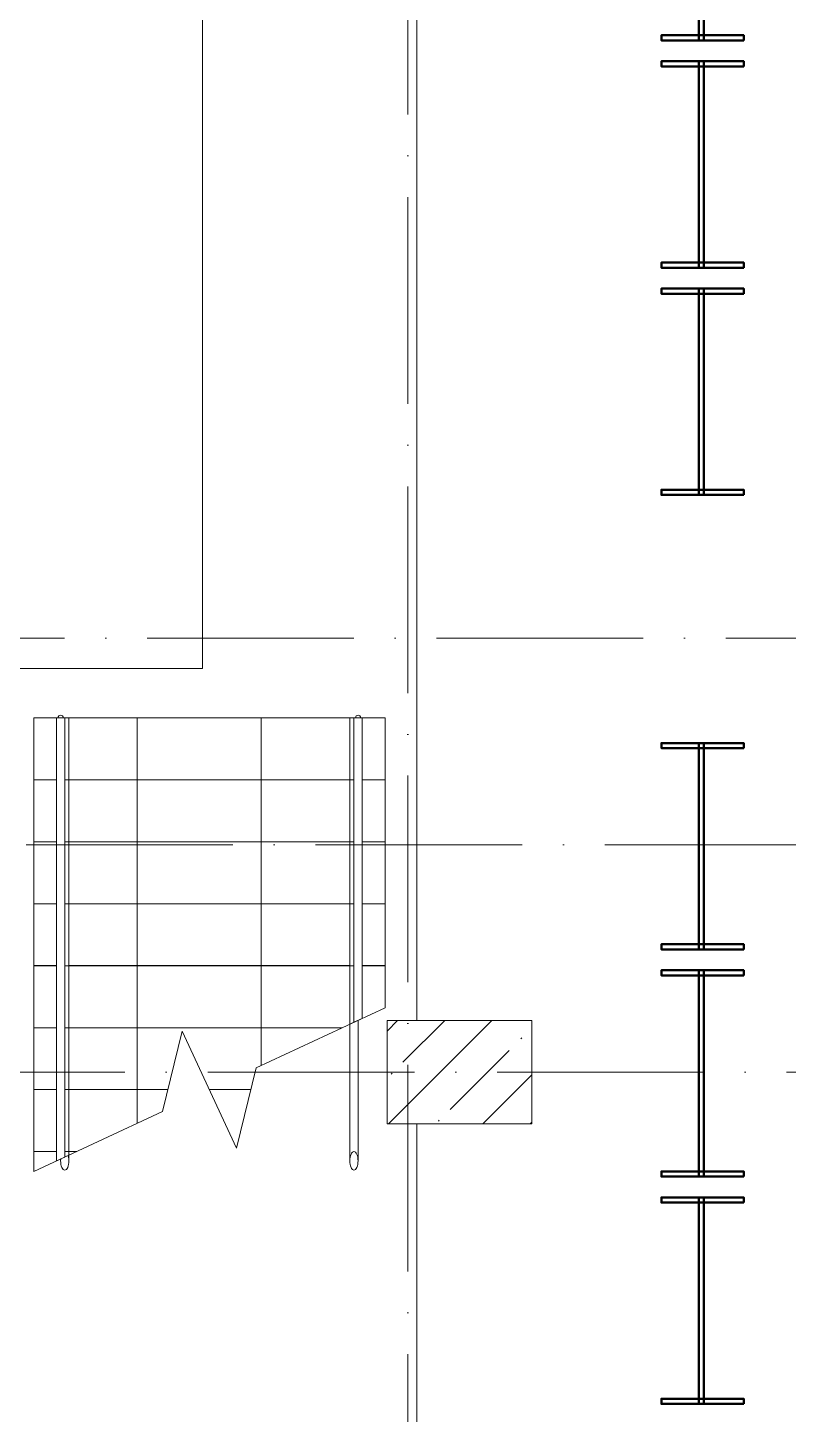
# Model space of a CAD drawing. Header units: millimetres. Extents: x -6467 to 105918, y -7090 to 92481.
# Drawn here: x 91511 to 95191, y 71825 to 78537 of the extents above; entities that cross this region are included whole.
import ezdxf

# ---------------------------------------------------------------- set-up
doc = ezdxf.new("R2010")
doc.units = ezdxf.units.MM
doc.linetypes.add('50_200_ШТРИХ_1Т_ш5_п1_п1_', pattern=[1400, 1000, -200, 0, -200])
doc.linetypes.add('IMPORT-200_ШТРИХ__ш1_п0_6_ _4_', pattern=[128000, 80000, -48000])
for name, color, linetype, lineweight in [('S-COLS', 7, 'Continuous', 9), ('S-COLS-1', 7, 'Continuous', 5), ('Балясины', 7, 'Continuous', 5), ('Верхние поручни', 7, 'Continuous', 9), ('Ограждение-2', 7, 'Continuous', 5), ('Перила', 7, 'Continuous', 9)]:
    doc.layers.add(name, color=color, linetype=linetype, lineweight=lineweight)
for name, color, linetype, lineweight, true_color in [('S-STRS-1', 7, 'Continuous', 9, 0xaaaaaa), ('S-STRS-2', 7, 'Continuous', 5, 0xbfbfbf), ('S-STRS-MBND-1', 7, 'Continuous', 9, 0xaaaaaa), ('мебель 2 этаж-1', 7, 'Continuous', 40, 0xaaaaaa), ('Оси-3', 7, '50_200_ШТРИХ_1Т_ш5_п1_п1_', 9, 0xaaaaaa), ('ТХ_функционал-10', 7, 'Continuous', 50, 0xaaaaaa), ('ТХ_функционал-13', 7, 'IMPORT-200_ШТРИХ__ш1_п0_6_ _4_', 20, 0xaaaaaa)]:
    doc.layers.add(name, color=color, linetype=linetype, lineweight=lineweight, true_color=true_color)
pattern_1 = [(90, (93240, 75196.04), (-600, 4e-14), []), (180, (93240, 75196.04), (-7e-14, -600), [])]

# ---------------------------------------------------------------- blocks, each defined once
blk = doc.blocks.new('BSC_Колонна _Прямоугольная - 500х700-V304-АИ_План этажа Радиаторы_2')
at = {"layer": 'S-COLS-1'}
h = blk.add_hatch(dxfattribs=at)
h.set_pattern_fill('FP_200', color=256, style=0, pattern_type=2)
h.set_pattern_definition([(315, (-73481.04, 93600), (228.0985, 228.0985), []), (315, (-73481.04, 93371.9), (228.0985, 228.0985), [403.225, -80.645, 6.706, -73.939])])
h.paths.add_polyline_path([(-250, 350), (-250, -350), (250, -350), (250, 350), (-232.3, 350)])
for p, q in [((250, 350), (-250, 350)), ((-250, 350), (-250, -350)), ((250, -350), (250, 350)), ((-250, -350), (250, -350))]:
    blk.add_line(p, q, dxfattribs=at)
blk = doc.blocks.new('Ограждение - 25 мм-23203566-АИ_План этажа Радиаторы_2')
at = {"layer": 'Ограждение-2'}
h = blk.add_hatch(dxfattribs=at)
h.set_pattern_fill('FP_238', color=256, style=0, pattern_type=2)
h.set_pattern_definition([(225, (93109.6, -75196.04), (70.71068, -70.71068), [])])
h.paths.add_polyline_path([(12.5, 0), (-12.5, 0), (-8.8, 8.8), (0, 12.5), (8.8, 8.8)])
at = {"layer": 'Балясины'}
blk.add_arc((0, 0), 12.5, 360, 180, dxfattribs=at)
blk = doc.blocks.new('Ограждение - Ограждение-23203460-АИ_План этажа Радиаторы_2')
at = {"extrusion": (0, 0, -1), "zscale": -1}
blk.add_blockref('Ограждение - 25 мм-23203566-АИ_План этажа Радиаторы_2', (-93109.6, 75196), dxfattribs=at)
blk = doc.blocks.new('Тип верхнего поручня - Верхний поручень_Внутренний_-23203518-АИ_План этажа Радиаторы_2')
at = {"layer": 'Верхние поручни'}
for p, q in [((93129.6, 75196), (93089.6, 75196)), ((93089.6, 75196), (93089.6, 73722.3)), ((93129.6, 75196), (93129.6, 73740.9)), ((93089.6, 73722.3), (93129.6, 73740.9))]:
    blk.add_line(p, q, dxfattribs=at)
blk = doc.blocks.new('Тип перил - Перила_Внутренний_-23203534-АИ_План этажа Радиаторы_2')
at = {"layer": 'Перила'}
for p, q in [((93069.6, 75196), (93069.6, 73051.3)), ((93109.6, 73051.3), (93109.6, 73731.6))]:
    blk.add_line(p, q, dxfattribs=at)
at = {"layer": 'Перила', "flags": 128}
for points in [[(93109.6, 73051.3), (93109.2, 73060), (93108.1, 73068.4), (93106.2, 73076.2), (93103.7, 73082.9), (93100.7, 73088.5), (93097.3, 73092.6), (93093.5, 73095.2), (93089.6, 73096), (93085.7, 73095.2), (93081.9, 73092.6), (93078.5, 73088.5), (93075.5, 73082.9), (93073, 73076.2), (93071.1, 73068.4), (93070, 73060), (93069.6, 73051.3)], [(93069.6, 73051.3), (93070, 73042.6), (93071.1, 73034.2), (93073, 73026.5), (93075.5, 73019.7), (93078.5, 73014.1), (93081.9, 73010), (93085.7, 73007.5), (93089.6, 73006.6), (93093.5, 73007.5), (93097.3, 73010), (93100.7, 73014.1), (93103.7, 73019.7), (93106.2, 73026.5), (93108.1, 73034.2), (93109.2, 73042.6), (93109.6, 73051.3)]]:
    blk.add_lwpolyline(points, dxfattribs=at)
blk = doc.blocks.new('Тип перил - Перила_Внутренний_-V348-АИ_План этажа Радиаторы_2')
at = {"layer": 'Перила'}
for p, q in [((93089.6, 75196), (93069.6, 75196)), ((93069.6, 75196), (93069.6, 73712.9)), ((93069.6, 73712.9), (93089.6, 73722.3))]:
    blk.add_line(p, q, dxfattribs=at)
blk = doc.blocks.new('Тип перил - Перила_Внутренний_-23203550-АИ_План этажа Радиаторы_2')
at = {"layer": 'Перила'}
for p, q in [((93069.6, 75196), (93069.6, 73051.3)), ((93109.6, 73051.3), (93109.6, 73731.6))]:
    blk.add_line(p, q, dxfattribs=at)
at = {"layer": 'Перила', "flags": 128}
for points in [[(93109.6, 73051.3), (93109.2, 73060), (93108.1, 73068.4), (93106.2, 73076.2), (93103.7, 73082.9), (93100.7, 73088.5), (93097.3, 73092.6), (93093.5, 73095.2), (93089.6, 73096), (93085.7, 73095.2), (93081.9, 73092.6), (93078.5, 73088.5), (93075.5, 73082.9), (93073, 73076.2), (93071.1, 73068.4), (93070, 73060), (93069.6, 73051.3)], [(93069.6, 73051.3), (93070, 73042.6), (93071.1, 73034.2), (93073, 73026.5), (93075.5, 73019.7), (93078.5, 73014.1), (93081.9, 73010), (93085.7, 73007.5), (93089.6, 73006.6), (93093.5, 73007.5), (93097.3, 73010), (93100.7, 73014.1), (93103.7, 73019.7), (93106.2, 73026.5), (93108.1, 73034.2), (93109.2, 73042.6), (93109.6, 73051.3)]]:
    blk.add_lwpolyline(points, dxfattribs=at)
blk = doc.blocks.new('Тип перил - Перила_Внутренний_-V349-АИ_План этажа Радиаторы_2')
at = {"layer": 'Перила'}
for p, q in [((93089.6, 75196), (93069.6, 75196)), ((93069.6, 75196), (93069.6, 73712.9)), ((93069.6, 73712.9), (93089.6, 73722.3))]:
    blk.add_line(p, q, dxfattribs=at)
blk = doc.blocks.new('Ограждение - 25 мм-V425-АИ_План этажа Радиаторы_2')
at = {"layer": 'Балясины'}
blk.add_arc((0, 0), 12.5, 360, 180, dxfattribs=at)
blk = doc.blocks.new('Ограждение - Ограждение-26243278-АИ_План этажа Радиаторы_2')
blk.add_blockref('Ограждение - 25 мм-V425-АИ_План этажа Радиаторы_2', (91670.4, 75196))
blk = doc.blocks.new('Тип верхнего поручня - Верхний поручень_Внутренний_-26243284-АИ_План этажа Радиаторы_2')
at = {"layer": 'Верхние поручни'}
for p, q in [((91690.4, 75196), (91650.4, 75196)), ((91650.4, 75196), (91650.4, 73051.2)), ((91690.4, 75196), (91690.4, 73069.8)), ((91650.4, 73051.2), (91690.4, 73069.8))]:
    blk.add_line(p, q, dxfattribs=at)
blk = doc.blocks.new('Тип перил - Перила_Внутренний_-26243299-АИ_План этажа Радиаторы_2')
at = {"layer": 'Перила'}
for p, q in [((91710.4, 73051.3), (91710.4, 75196)), ((91691.8, 73095.9), (91690.4, 73096)), ((91670.4, 73060.5), (91670.4, 73051.3)), ((91670.8, 73060), (91670.4, 73051.3))]:
    blk.add_line(p, q, dxfattribs=at)
at = {"layer": 'Перила', "flags": 128}
for points in [[(91670.4, 73051.3), (91670.8, 73042.6), (91671.9, 73034.2), (91673.8, 73026.5), (91676.3, 73019.7), (91679.3, 73014.1), (91682.7, 73010), (91686.5, 73007.5), (91690.4, 73006.6), (91694.3, 73007.5), (91698.1, 73010), (91701.5, 73014.1), (91704.5, 73019.7), (91707, 73026.5), (91708.9, 73034.2), (91710, 73042.6), (91710.4, 73051.3)], [(91710.4, 73051.3), (91710, 73060), (91708.9, 73068.4), (91707, 73076.2)]]:
    blk.add_lwpolyline(points, dxfattribs=at)
blk = doc.blocks.new('Тип перил - Перила_Внутренний_-V426-АИ_План этажа Радиаторы_2')
at = {"layer": 'Перила'}
for p, q in [((91710.4, 75196), (91691.8, 75196)), ((91710.4, 75196), (91710.4, 73079.1)), ((91691.8, 73070.5), (91710.4, 73079.1))]:
    blk.add_line(p, q, dxfattribs=at)
blk = doc.blocks.new('Тип перил - Перила_Внутренний_-26243314-АИ_План этажа Радиаторы_2')
at = {"layer": 'Перила'}
for p, q in [((91710.4, 73051.3), (91710.4, 75196)), ((91691.8, 73095.9), (91690.4, 73096)), ((91670.4, 73060.5), (91670.4, 73051.3)), ((91670.8, 73060), (91670.4, 73051.3))]:
    blk.add_line(p, q, dxfattribs=at)
at = {"layer": 'Перила', "flags": 128}
for points in [[(91670.4, 73051.3), (91670.8, 73042.6), (91671.9, 73034.2), (91673.8, 73026.5), (91676.3, 73019.7), (91679.3, 73014.1), (91682.7, 73010), (91686.5, 73007.5), (91690.4, 73006.6), (91694.3, 73007.5), (91698.1, 73010), (91701.5, 73014.1), (91704.5, 73019.7), (91707, 73026.5), (91708.9, 73034.2), (91710, 73042.6), (91710.4, 73051.3)], [(91710.4, 73051.3), (91710, 73060), (91708.9, 73068.4), (91707, 73076.2)]]:
    blk.add_lwpolyline(points, dxfattribs=at)
blk = doc.blocks.new('Тип перил - Перила_Внутренний_-V427-АИ_План этажа Радиаторы_2')
at = {"layer": 'Перила'}
for p, q in [((91710.4, 75196), (91691.8, 75196)), ((91710.4, 75196), (91710.4, 73079.1)), ((91691.8, 73070.5), (91710.4, 73079.1))]:
    blk.add_line(p, q, dxfattribs=at)
blk = doc.blocks.new('мебель 2 этаж_001_023 Акустическая мобильная перегородка 800х25х1100 мм-28800769-АИ_План этажа Радиаторы_2')
at = {"layer": 'ТХ_функционал-10', "flags": 128}
for points in [[(0, -217.8), (25, -217.8), (25, 181), (0, 181)], [(974, -217.8), (999, -217.8), (999, 181), (974, 181)], [(0, -25), (999, -25), (999, 0), (0, 0)]]:
    blk.add_lwpolyline(points, close=True, dxfattribs=at)
blk = doc.blocks.new('мебель 2 этаж-28800768-АИ_План этажа Радиаторы_2')
at = {"layer": 'ТХ_функционал-13'}
for p, q in [((95658.1, 75446.3), (95658.1, 80796.3)), ((95658.1, 72096.3), (95658.1, 74946.3))]:
    blk.add_line(p, q, dxfattribs=at)
at = {"layer": 'ТХ_функционал-13', "flags": 128}
blk.add_lwpolyline([(87924.1, 84190.2), (94621.1, 84190.2), (94621.1, 77150.2), (91513.5, 77150.2)], dxfattribs=at)
at = {"rotation": 90}
for p in [(97021.7, 80190.3), (97021.7, 79090.3), (97021.7, 77990.3), (97021.7, 75790.3), (97021.7, 74690.3), (97021.7, 73590.3)]:
    blk.add_blockref('мебель 2 этаж_001_023 Акустическая мобильная перегородка 800х25х1100 мм-28800769-АИ_План этажа Радиаторы_2', p, dxfattribs=at)

msp = doc.modelspace()

# ---------------------------------------------------------------- hatches: boundary and pattern name
at = {"layer": 'S-STRS-2'}
h = msp.add_hatch(dxfattribs=at)
h.set_pattern_fill('FP_237', color=256, style=0, pattern_type=2)
h.set_pattern_definition(pattern_1)
h.paths.add_polyline_path([(93069.6, 74896), (93071.5, 75195.4), (91710.4, 75195.4), (91710.4, 74896), (93058.4, 74896)])
h.paths.add_polyline_path([(91650.4, 74896), (91650.4, 75196), (91540, 75196), (91540, 74896)])
h.paths.add_polyline_path([(93129.6, 74896), (93240, 74896), (93240, 75196), (93129.6, 75196), (93129.6, 75008.5)])
h = msp.add_hatch(dxfattribs=at)
h.set_pattern_fill('FP_237', color=256, style=0, pattern_type=2)
h.set_pattern_definition(pattern_1)
h.paths.add_polyline_path([(93069.6, 74596), (93071.5, 74895.4), (91710.4, 74895.4), (91710.4, 74596), (93058.4, 74596)])
h.paths.add_polyline_path([(91650.4, 74596), (91650.4, 74896), (91540, 74896), (91540, 74596)])
h.paths.add_polyline_path([(93129.6, 74596), (93240, 74596), (93240, 74896), (93129.6, 74896), (93129.6, 74656.6)])
h = msp.add_hatch(dxfattribs=at)
h.set_pattern_fill('FP_237', color=256, style=0, pattern_type=2)
h.set_pattern_definition(pattern_1)
h.paths.add_polyline_path([(92522.3, 74296), (93069.6, 74296), (93071.5, 74595.4), (91710.4, 74595.4), (91710.4, 74296), (91725.5, 74296)])
h.paths.add_polyline_path([(91650.4, 74296), (91650.4, 74596), (91540, 74596), (91540, 74296)])
h.paths.add_polyline_path([(93129.6, 74296), (93240, 74296), (93240, 74596), (93129.6, 74596), (93129.6, 74304.6)])
h = msp.add_hatch(dxfattribs=at)
h.set_pattern_fill('FP_237', color=256, style=0, pattern_type=2)
h.set_pattern_definition(pattern_1)
h.paths.add_polyline_path([(92522.3, 73996), (93069.6, 73996), (93071.5, 74295.4), (91710.4, 74295.4), (91710.4, 73996), (91725.5, 73996)])
h.paths.add_polyline_path([(91650.4, 73996), (91650.4, 74296), (91540, 74296), (91540, 73996)])
h.paths.add_polyline_path([(93240, 73996), (93240, 74296), (93129.6, 74296), (93129.6, 73996)])
h = msp.add_hatch(dxfattribs=at)
h.set_pattern_fill('FP_237', color=256, style=0, pattern_type=2)
h.set_pattern_definition(pattern_1)
h.paths.add_polyline_path([(92257.9, 73696), (93033.4, 73696), (93069.6, 73712.9), (93071.5, 73995.4), (91710.4, 73995.4), (91710.4, 73696), (92189.1, 73696)])
h.paths.add_polyline_path([(91540, 73696), (91650.4, 73696), (91650.4, 73996), (91540, 73996)])
h.paths.add_polyline_path([(93129.6, 73740.9), (93240, 73792.4), (93240, 73996), (93129.6, 73996), (93129.6, 73835.8)])
h = msp.add_hatch(dxfattribs=at)
h.set_pattern_fill('FP_237', color=256, style=0, pattern_type=2)
h.set_pattern_definition(pattern_1)
h.paths.add_polyline_path([(91540, 73396), (91650.4, 73396), (91650.4, 73696), (91540, 73696), (91540, 73600.7)])
h.paths.add_polyline_path([(92390, 73396), (92590.9, 73396), (92616.6, 73501.7), (93033.4, 73696), (91710.4, 73695.4), (91710.4, 73396), (92189.1, 73396), (92257.9, 73679.3), (92294.6, 73600.7)])
h = msp.add_hatch(dxfattribs=at)
h.set_pattern_fill('FP_237', color=256, style=0, pattern_type=2)
h.set_pattern_definition(pattern_1)
h.paths.add_polyline_path([(91540, 73096), (91650.4, 73096), (91650.4, 73396), (91540, 73396), (91540, 73248.7)])
h.paths.add_polyline_path([(91710.4, 73096), (91746.6, 73096), (92163.4, 73290.4), (92189.1, 73396), (91710.4, 73395.4), (91710.4, 73148.7)])
h.paths.add_polyline_path([(92522.1, 73112.8), (92590.9, 73396), (92390, 73396)])
h = msp.add_hatch(dxfattribs=at)
h.set_pattern_fill('FP_237', color=256, style=0, pattern_type=2)
h.set_pattern_definition(pattern_1)
h.paths.add_polyline_path([(91540, 72999.7), (91650.4, 73051.2), (91650.4, 73096), (91540, 73096), (91540, 73051.2)])
h.paths.add_polyline_path([(91710.4, 73079.1), (91746.6, 73096), (91710.4, 73095.4)])

# ---------------------------------------------------------------- linework, layer by layer
at = {"layer": 'S-STRS-1'}
for p, q in [((91650.4, 75196), (91540, 75196)), ((91540, 75196), (91540, 74896)), ((91650.4, 75196), (91540, 75196)), ((93089.6, 75196), (91691.8, 75196)), ((93089.6, 75196), (91691.8, 75196)), ((93240, 75196), (93129.6, 75196)), ((93240, 75196), (93129.6, 75196)), ((93240, 75196), (93240, 74896)), ((91540, 74896), (91540, 74596)), ((91650.4, 74896), (91540, 74896)), ((91650.4, 74896), (91540, 74896)), ((93089.6, 74896), (91691.8, 74896)), ((93089.6, 74896), (91691.8, 74896)), ((93240, 74896), (93129.6, 74896)), ((93240, 74896), (93129.6, 74896)), ((93240, 74896), (93240, 74596)), ((91540, 74596), (91540, 74296)), ((91650.4, 74596), (91540, 74596)), ((91650.4, 74596), (91540, 74596)), ((93089.6, 74596), (91691.8, 74596)), ((93089.6, 74596), (91691.8, 74596)), ((93240, 74596), (93129.6, 74596)), ((93240, 74596), (93129.6, 74596)), ((93240, 74596), (93240, 74296)), ((91540, 74296), (91540, 73996)), ((91650.4, 74296), (91540, 74296)), ((91650.4, 74296), (91540, 74296)), ((93089.6, 74296), (91691.8, 74296)), ((93089.6, 74296), (91691.8, 74296)), ((93240, 74296), (93129.6, 74296)), ((93240, 74296), (93129.6, 74296)), ((93240, 74296), (93240, 73996)), ((91540, 73996), (91540, 73696)), ((91650.4, 73996), (91540, 73996)), ((91650.4, 73996), (91540, 73996)), ((93089.6, 73996), (91691.8, 73996)), ((93089.6, 73996), (91691.8, 73996)), ((93240, 73996), (93129.6, 73996)), ((93240, 73996), (93129.6, 73996)), ((93240, 73996), (93240, 73792.4)), ((91540, 73696), (91540, 73396)), ((91650.4, 73696), (91540, 73696)), ((91650.4, 73696), (91540, 73696)), ((93033.4, 73696), (91691.8, 73696)), ((93033.4, 73696), (91691.8, 73696)), ((91540, 73396), (91540, 73096)), ((91650.4, 73396), (91540, 73396)), ((91650.4, 73396), (91540, 73396)), ((92189.1, 73396), (91691.8, 73396)), ((92189.1, 73396), (91691.8, 73396)), ((92590.9, 73396), (92390, 73396)), ((92590.9, 73396), (92390, 73396)), ((91540, 73096), (91540, 72999.7)), ((91650.4, 73096), (91540, 73096)), ((91650.4, 73096), (91540, 73096)), ((91746.6, 73096), (91691.8, 73096)), ((91746.6, 73096), (91691.8, 73096))]:
    msp.add_line(p, q, dxfattribs=at)
at = {"layer": 'S-STRS-MBND-1'}
for p, q in [((92616.6, 73501.7), (93240, 73792.4)), ((92163.4, 73290.4), (92257.9, 73679.3)), ((92257.9, 73679.3), (92522.1, 73112.8)), ((92522.1, 73112.8), (92616.6, 73501.7)), ((91540, 72999.7), (92163.4, 73290.4))]:
    msp.add_line(p, q, dxfattribs=at)
at = {"layer": 'Оси-3'}
for p, q in [((93350, -5889.7), (93350, 91281)), ((48686, 75581), (104718, 75581)), ((36900, 74581), (104718, 74581)), ((82581.2, 73481), (104718, 73481))]:
    msp.add_line(p, q, dxfattribs=at)

# ---------------------------------------------------------------- block references
at = {"layer": 'S-COLS', "rotation": 89.9999999999999}
msp.add_blockref('BSC_Колонна _Прямоугольная - 500х700-V304-АИ_План этажа Радиаторы_2', (93600, 73481), dxfattribs=at)
at = {"layer": 'Балясины'}
for name in ['Ограждение - Ограждение-26243278-АИ_План этажа Радиаторы_2', 'Ограждение - Ограждение-23203460-АИ_План этажа Радиаторы_2']:
    msp.add_blockref(name, (0, 0), dxfattribs=at)
at = {"layer": 'Верхние поручни'}
for name in ['Тип верхнего поручня - Верхний поручень_Внутренний_-26243284-АИ_План этажа Радиаторы_2', 'Тип верхнего поручня - Верхний поручень_Внутренний_-23203518-АИ_План этажа Радиаторы_2']:
    msp.add_blockref(name, (0, 0), dxfattribs=at)
at = {"layer": 'мебель 2 этаж-1'}
msp.add_blockref('мебель 2 этаж-28800768-АИ_План этажа Радиаторы_2', (-2263.5, -1715.2), dxfattribs=at)
at = {"layer": 'Перила'}
for name in ['Тип перил - Перила_Внутренний_-26243299-АИ_План этажа Радиаторы_2', 'Тип перил - Перила_Внутренний_-26243314-АИ_План этажа Радиаторы_2', 'Тип перил - Перила_Внутренний_-V426-АИ_План этажа Радиаторы_2', 'Тип перил - Перила_Внутренний_-V427-АИ_План этажа Радиаторы_2', 'Тип перил - Перила_Внутренний_-23203534-АИ_План этажа Радиаторы_2', 'Тип перил - Перила_Внутренний_-V348-АИ_План этажа Радиаторы_2', 'Тип перил - Перила_Внутренний_-23203550-АИ_План этажа Радиаторы_2', 'Тип перил - Перила_Внутренний_-V349-АИ_План этажа Радиаторы_2']:
    msp.add_blockref(name, (0, 0), dxfattribs=at)

doc.saveas('drawing.dxf')
